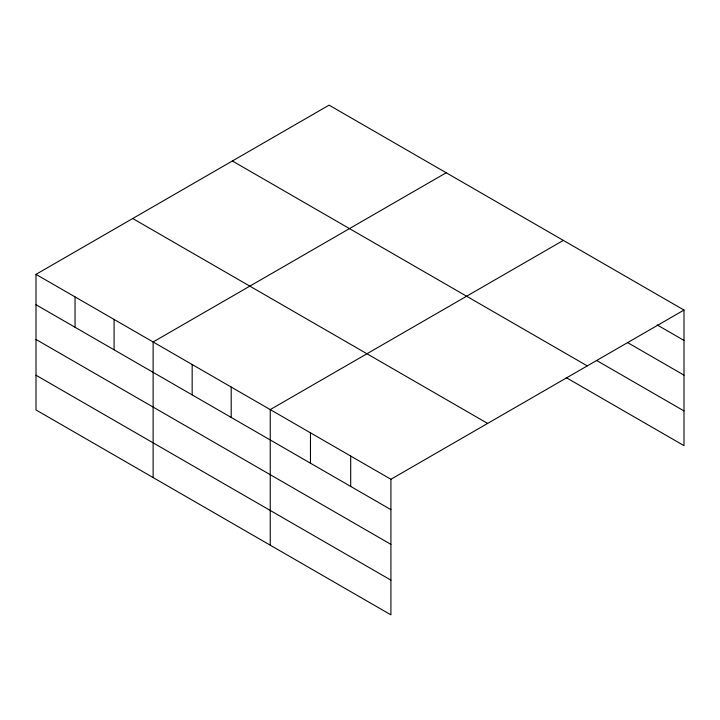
<?xml version="1.0" encoding="UTF-8"?>
<svg xmlns="http://www.w3.org/2000/svg" width="720" height="720" viewBox="0 0 720 720"><rect width="100%" height="100%" fill="white"/><g stroke="black" fill="none" stroke-linecap="round" stroke-linejoin="round"><path stroke-width="1.08" d="M566.199 377.631L684 445.644L684 310.059L329.085 105.147L36 274.356L36 409.941L390.915 614.853L390.915 479.268L36 274.356M446.202 172.764L153.126 341.973L153.126 477.558M563.328 240.39L270.243 409.599L270.243 545.184M390.915 479.268L684 310.059M657.18 324.945L684 340.434M627.498 342.531L684 375.147M596.844 360.603L684 410.922M232.362 160.983L587.286 365.895M132.714 218.52L487.638 423.432M36 304.731L390.915 509.643M36 339.453L390.915 544.356M36 375.219L390.915 580.131M350.694 456.048L350.694 486.414M310.473 432.819L310.473 463.194M231.201 387.054L231.201 417.429M192.168 364.518L192.168 394.893M114.084 319.437L114.084 349.812M75.042 296.892L75.042 327.267"/></g></svg>
